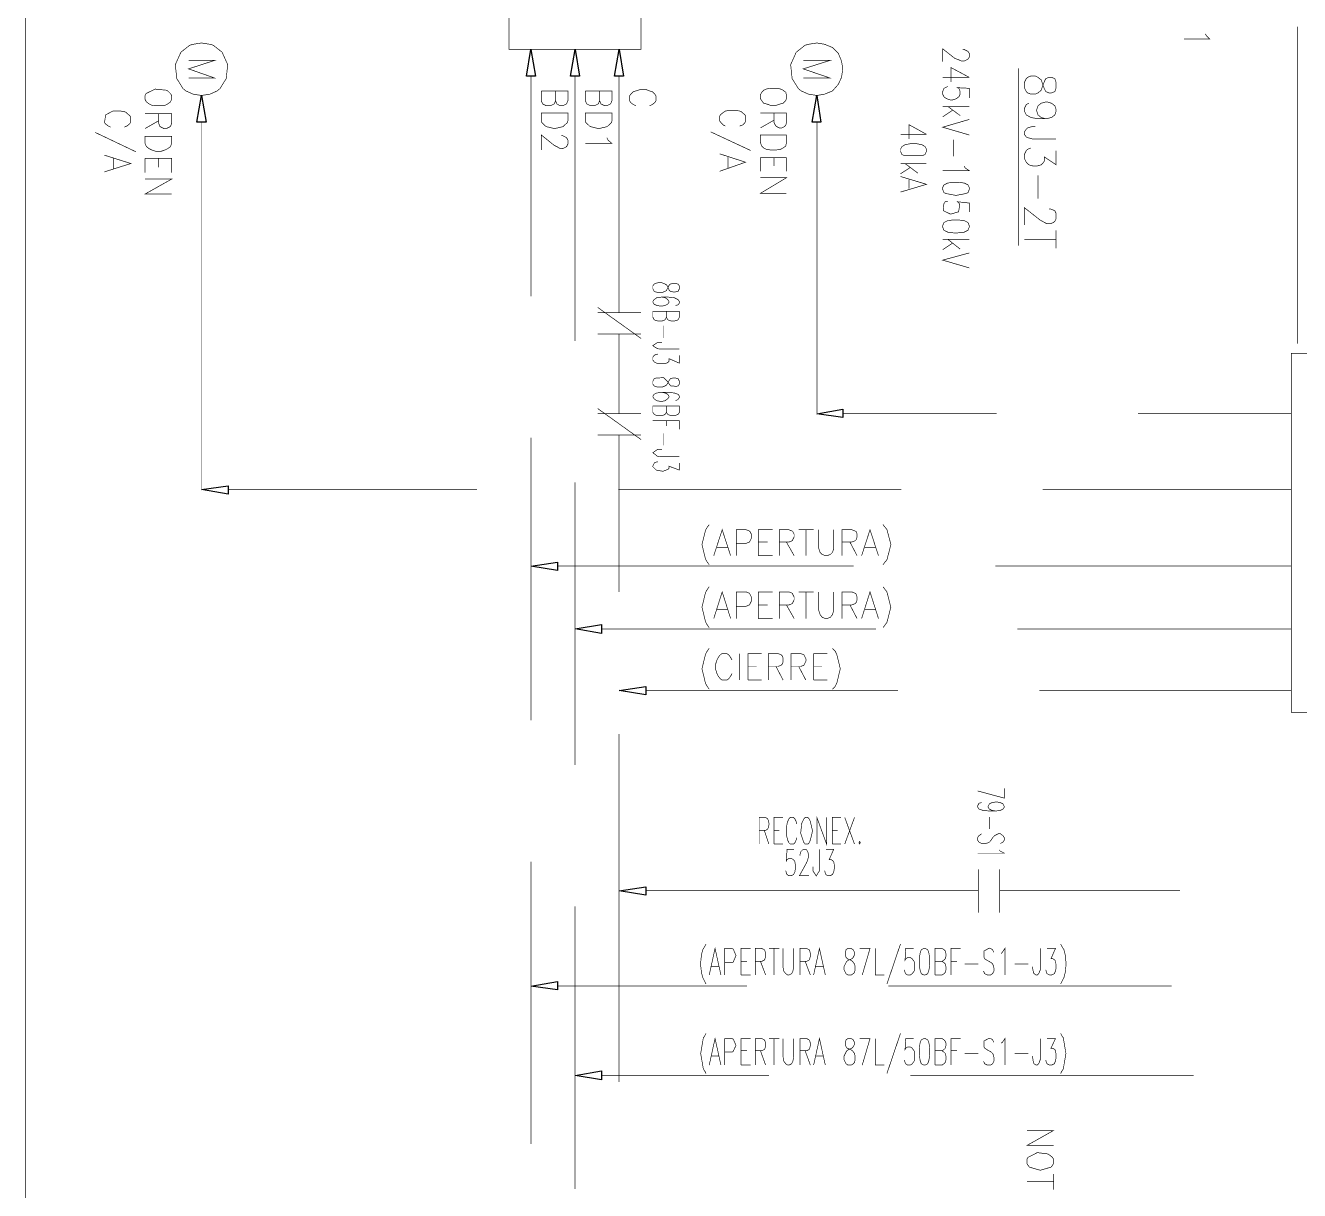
# Model space of a CAD drawing. Extents: x 0.1 to 11.6, y 0.2 to 16.4.
# Drawn here: x 6.073 to 7.71, y 12.617 to 14.115 of the extents above; entities that cross this region are included whole.
import ezdxf

# ---------------------------------------------------------------- set-up
doc = ezdxf.new("R2010")
doc.units = 0
doc.header["$MEASUREMENT"] = 0

msp = doc.modelspace()

# ---------------------------------------------------------------- linework, layer by layer
at = {"color": 0, "const_width": 0.000833}
for points in [[(6.07335, 2.41581), (6.07335, 15.81)], [(7.58919, 14.1042), (7.59082, 14.1017), (7.595, 14.0975), (7.56168, 14.0975)], [(7.70751, 14.1133), (7.70751, 13.7058)], [(7.2775, 14.0842), (7.27919, 14.0842), (7.2825, 14.0825), (7.28418, 14.0817), (7.28586, 14.0792), (7.28586, 14.0742), (7.28418, 14.0717), (7.27919, 14.0692), (7.27582, 14.0692), (7.27251, 14.0708), (7.26753, 14.0725), (7.25168, 14.085), (7.25168, 14.0683)], [(6.2825, 14.07), (6.31581, 14.07), (6.2825, 14.0592), (6.31581, 14.0475), (6.2825, 14.0475)], [(7.07249, 14.07), (7.10667, 14.07), (7.07249, 14.0592), (7.10667, 14.0475), (7.07249, 14.0475)], [(6.7225, 14.05), (6.7225, 13.7667)], [(6.77919, 14.05), (6.77919, 13.7092)], [(6.83583, 14.05), (6.83583, 13.7458)], [(7.28586, 14.0483), (7.25168, 14.0483)], [(7.28586, 14.0483), (7.26247, 14.0608), (7.26247, 14.0425)], [(7.34918, 14.06), (7.34918, 13.8317)], [(6.875, 14.0117), (6.87831, 14.0133), (6.88167, 14.0158), (6.88336, 14.0183), (6.88336, 14.0242), (6.88167, 14.0267), (6.87831, 14.03), (6.875, 14.0308), (6.87082, 14.0325), (6.86253, 14.0325), (6.85747, 14.0308), (6.85417, 14.03), (6.85086, 14.0267), (6.84918, 14.0242), (6.84918, 14.0183), (6.85086, 14.0158), (6.85417, 14.0133), (6.85747, 14.0117)], [(7.28586, 14.0217), (7.28586, 14.0342), (7.27083, 14.035), (7.27251, 14.0342), (7.27414, 14.03), (7.27414, 14.0267), (7.27251, 14.0233), (7.26915, 14.0208), (7.26417, 14.0192), (7.26167, 14.0192), (7.25667, 14.0208), (7.25331, 14.0233), (7.25168, 14.0267), (7.25168, 14.03), (7.25331, 14.0342), (7.25836, 14.0367)], [(6.73583, 14.0308), (6.77001, 14.0308), (6.77001, 14.0183), (6.76833, 14.0142), (6.76335, 14.0117), (6.75999, 14.0117), (6.75749, 14.0133), (6.75586, 14.0142), (6.75418, 14.0183), (6.75418, 14.0308)], [(6.75418, 14.0183), (6.7525, 14.0142), (6.7475, 14.0117), (6.74251, 14.0117), (6.73753, 14.0142), (6.73583, 14.0183), (6.73583, 14.0308)], [(6.73583, 14.0308), (6.77001, 14.0308), (6.77001, 14.0183), (6.76833, 14.0142), (6.76335, 14.0117), (6.75999, 14.0117), (6.75749, 14.0133), (6.75586, 14.0142), (6.75418, 14.0183), (6.75418, 14.0308)], [(6.75418, 14.0183), (6.7525, 14.0142), (6.7475, 14.0117), (6.74251, 14.0117), (6.73753, 14.0142), (6.73583, 14.0183), (6.73583, 14.0308)], [(6.79249, 14.0308), (6.82667, 14.0308), (6.82667, 14.0183), (6.82497, 14.0142), (6.81999, 14.0117), (6.81749, 14.0117), (6.8125, 14.0142), (6.81082, 14.0183), (6.81082, 14.0308)], [(6.81082, 14.0183), (6.80919, 14.0142), (6.80414, 14.0117), (6.79915, 14.0117), (6.79417, 14.0142), (6.79249, 14.0183), (6.79249, 14.0308)], [(6.79249, 14.0308), (6.82667, 14.0308), (6.82667, 14.0183), (6.82497, 14.0142), (6.81999, 14.0117), (6.81749, 14.0117), (6.8125, 14.0142), (6.81082, 14.0183), (6.81082, 14.0308)], [(6.81082, 14.0183), (6.80919, 14.0142), (6.80414, 14.0117), (6.79915, 14.0117), (6.79417, 14.0142), (6.79249, 14.0183), (6.79249, 14.0308)], [(7.38417, 13.995), (7.37831, 13.9967), (7.37418, 14), (7.3725, 14.005), (7.3725, 14.0067), (7.37418, 14.0117), (7.37831, 14.015), (7.38417, 14.0167), (7.38585, 14.0167), (7.39165, 14.015), (7.39583, 14.0117), (7.39751, 14.0067), (7.39751, 14.005), (7.39583, 14), (7.39165, 13.9967), (7.38417, 13.995), (7.37418, 13.995), (7.36501, 13.9967), (7.35915, 14), (7.35667, 14.005), (7.35667, 14.0083), (7.35915, 14.0133), (7.36253, 14.015)], [(6.19997, 13.9842), (6.20335, 13.9858), (6.20665, 13.9883), (6.20779, 13.9901), (6.20785, 13.9981), (6.20182, 14.0035), (6.19997, 14.0042), (6.19499, 14.005), (6.1875, 14.005), (6.18528, 14.005), (6.176, 14.0001), (6.17449, 13.9903), (6.17583, 13.9883), (6.17914, 13.9858), (6.18251, 13.9842)], [(6.22667, 14.0017), (6.26085, 14.0017), (6.26085, 13.9892), (6.25917, 13.985), (6.25418, 13.9825), (6.25082, 13.9825), (6.24582, 13.985), (6.24414, 13.9892), (6.24414, 14.0017)], [(6.99083, 13.9858), (6.99414, 13.9867), (6.9975, 13.99), (6.99821, 13.9921), (6.99804, 13.9996), (6.99268, 14.0043), (6.99083, 14.005), (6.98583, 14.0058), (6.97749, 14.0058), (6.9725, 14.005), (6.97, 14.0033), (6.96669, 14.0008), (6.965, 13.9983), (6.965, 13.9925), (6.96669, 13.99), (6.97, 13.9867), (6.9725, 13.9858)], [(7.01753, 14.0025), (7.05083, 14.0025), (7.05083, 13.99), (7.05003, 13.9867), (7.04833, 13.985), (7.04497, 13.9833), (7.04167, 13.9833), (7.03836, 13.985), (7.03668, 13.9867), (7.035, 13.99), (7.035, 14.0025)], [(7.28586, 14.0108), (7.25168, 14.0108)], [(7.26417, 14.0058), (7.25168, 13.9975)], [(7.27414, 13.9992), (7.25836, 14.0108)], [(6.24414, 13.9925), (6.22667, 13.9825)], [(6.29915, 13.9908), (6.29915, 13.5183)], [(7.035, 13.9933), (7.01753, 13.9833)], [(7.09, 13.9908), (7.09, 13.6158)], [(7.23085, 13.975), (7.20833, 13.9875), (7.20833, 13.9692)], [(7.28586, 13.9942), (7.25168, 13.9842), (7.28586, 13.9742)], [(7.39751, 13.9692), (7.36664, 13.9692), (7.36083, 13.9708), (7.35915, 13.9717), (7.35667, 13.975), (7.35667, 13.9783), (7.35915, 13.9817), (7.36083, 13.9833), (7.36664, 13.985), (7.37082, 13.985)], [(6.215, 13.9525), (6.16249, 13.9775)], [(6.76167, 13.9733), (6.76335, 13.9733), (6.76833, 13.9708), (6.77001, 13.9675), (6.77001, 13.9625), (6.76833, 13.9592), (6.76665, 13.9583), (6.76335, 13.9567), (6.75999, 13.9567), (6.75749, 13.9583), (6.7525, 13.9608), (6.73583, 13.9742), (6.73583, 13.955)], [(6.76167, 13.9733), (6.76335, 13.9733), (6.76833, 13.9708), (6.77001, 13.9675), (6.77001, 13.9625), (6.76833, 13.9592), (6.76665, 13.9583), (6.76335, 13.9567), (6.75999, 13.9567), (6.75749, 13.9583), (6.7525, 13.9608), (6.73583, 13.9742), (6.73583, 13.955)], [(6.81999, 13.9708), (6.82167, 13.9675), (6.82667, 13.9633), (6.79249, 13.9633)], [(6.81999, 13.9708), (6.82167, 13.9675), (6.82667, 13.9633), (6.79249, 13.9633)], [(7.00499, 13.9542), (6.95335, 13.9783)], [(7.23085, 13.975), (7.19749, 13.975)], [(7.26585, 13.9683), (7.26585, 13.9467)], [(6.965, 13.95), (6.99832, 13.9392), (6.965, 13.9275)], [(7.39751, 13.9542), (7.39751, 13.9358), (7.38249, 13.9458), (7.38249, 13.9408), (7.37999, 13.9375), (7.37831, 13.9358), (7.3725, 13.9342), (7.36833, 13.9342), (7.36253, 13.9358), (7.35915, 13.9392), (7.35667, 13.9442), (7.35667, 13.9492), (7.35915, 13.9542), (7.36083, 13.9558), (7.36501, 13.9575)], [(6.17415, 13.9483), (6.20833, 13.9375), (6.17415, 13.9267)], [(6.18582, 13.945), (6.18582, 13.9308)], [(6.22667, 13.9442), (6.26085, 13.9442), (6.26085, 13.9258)], [(6.22667, 13.9442), (6.22667, 13.9258)], [(6.24414, 13.9442), (6.24414, 13.9325)], [(6.97586, 13.9458), (6.97586, 13.9317)], [(7.01753, 13.945), (7.05083, 13.945), (7.05083, 13.9275)], [(7.01753, 13.945), (7.01753, 13.9275)], [(7.035, 13.945), (7.035, 13.9342)], [(7.23085, 13.9375), (7.19749, 13.9375)], [(7.22, 13.925), (7.20335, 13.9375)], [(7.27919, 13.9342), (7.28082, 13.9317), (7.28586, 13.9283), (7.25168, 13.9283)], [(6.22667, 13.9175), (6.26085, 13.9175), (6.22667, 13.8983), (6.26085, 13.8983)], [(7.01753, 13.9192), (7.05083, 13.9192), (7.01753, 13.8992), (7.05083, 13.8992)], [(7.21001, 13.9325), (7.19749, 13.9242)], [(7.19749, 13.9208), (7.23085, 13.9108), (7.19749, 13.9008)], [(7.37418, 13.9225), (7.37418, 13.8925)], [(7.20833, 13.9167), (7.20833, 13.905)], [(7.28586, 13.875), (7.28586, 13.8867), (7.27083, 13.8883), (7.27251, 13.8867), (7.27365, 13.8846), (7.27214, 13.8754), (7.26172, 13.8724), (7.25233, 13.877), (7.25331, 13.8863), (7.25499, 13.8883), (7.25836, 13.8892)], [(7.38835, 13.8791), (7.39003, 13.8791), (7.39415, 13.8775), (7.39583, 13.8766), (7.39751, 13.8733), (7.39751, 13.8666), (7.39583, 13.8633), (7.39415, 13.8617), (7.39003, 13.86), (7.38585, 13.86), (7.38249, 13.8617), (7.37668, 13.865), (7.35667, 13.8808), (7.35667, 13.8583)], [(7.39751, 13.8517), (7.39751, 13.8283)], [(7.28586, 13.84), (7.25168, 13.84)], [(7.27414, 13.8275), (7.25836, 13.84)], [(7.39751, 13.84), (7.35667, 13.84)], [(7.28586, 13.8225), (7.25168, 13.8133), (7.28586, 13.8033)], [(7.26417, 13.835), (7.25168, 13.8267)], [(6.90831, 13.755), (6.91168, 13.7558), (6.91336, 13.7583), (6.91336, 13.76), (6.91168, 13.7625), (6.90668, 13.765), (6.89833, 13.7658), (6.89085, 13.7658), (6.88417, 13.765), (6.88086, 13.7625), (6.87918, 13.76), (6.87918, 13.7592), (6.88086, 13.7567), (6.88417, 13.755), (6.88917, 13.7542), (6.89085, 13.7542), (6.89501, 13.755), (6.89833, 13.7567), (6.90001, 13.7592), (6.90001, 13.76), (6.89833, 13.7625), (6.89501, 13.765), (6.89085, 13.7658)], [(6.86415, 13.7125), (6.80832, 13.7525)], [(6.86415, 13.7458), (6.80832, 13.7458)], [(6.87918, 13.7475), (6.91336, 13.7475), (6.91336, 13.74), (6.91168, 13.7367), (6.91, 13.7358), (6.90668, 13.735), (6.90332, 13.735), (6.90001, 13.7358), (6.89833, 13.7367), (6.89665, 13.74), (6.89665, 13.7475)], [(6.89665, 13.74), (6.89501, 13.7367), (6.89333, 13.7358), (6.89085, 13.735), (6.88585, 13.735), (6.88249, 13.7358), (6.88086, 13.7367), (6.87918, 13.74), (6.87918, 13.7475)], [(6.89333, 13.7292), (6.89333, 13.7133)], [(6.86415, 13.7183), (6.80832, 13.7183)], [(6.83583, 13.6158), (6.83583, 13.7183)], [(6.91336, 13.6992), (6.88747, 13.6992), (6.88531, 13.6993), (6.87901, 13.7033), (6.88531, 13.7074), (6.88747, 13.7075), (6.89085, 13.7075)], [(6.91336, 13.6908), (6.91336, 13.6808), (6.90001, 13.6866), (6.90001, 13.6833), (6.89833, 13.6816), (6.89665, 13.6808), (6.89165, 13.68), (6.88917, 13.68), (6.88417, 13.6808), (6.88086, 13.6825), (6.87918, 13.685), (6.87918, 13.6883), (6.88086, 13.6908), (6.88249, 13.6917), (6.88585, 13.6925)], [(6.90831, 13.6325), (6.91168, 13.6342), (6.91336, 13.6367), (6.91336, 13.6383), (6.91168, 13.6408), (6.90668, 13.6425), (6.89833, 13.6433), (6.89085, 13.6433), (6.88417, 13.6425), (6.88086, 13.6408), (6.87918, 13.6383), (6.87918, 13.6375), (6.88086, 13.635), (6.88417, 13.6325), (6.88917, 13.6317), (6.89085, 13.6317), (6.89501, 13.6325), (6.89833, 13.635), (6.90001, 13.6375), (6.90001, 13.6383), (6.89833, 13.6408), (6.89501, 13.6425), (6.89085, 13.6433)], [(6.86415, 13.5825), (6.80832, 13.6225)], [(6.87918, 13.6258), (6.91336, 13.6258), (6.91336, 13.6175), (6.91168, 13.615), (6.91, 13.6142), (6.90668, 13.6133), (6.90332, 13.6133), (6.90001, 13.6142), (6.89833, 13.615), (6.89665, 13.6175), (6.89665, 13.6258)], [(6.89665, 13.6175), (6.89501, 13.615), (6.89333, 13.6142), (6.89085, 13.6133), (6.88585, 13.6133), (6.88249, 13.6142), (6.88086, 13.615), (6.87918, 13.6175), (6.87918, 13.6258)], [(6.86415, 13.6158), (6.80832, 13.6158)], [(6.87918, 13.6067), (6.91336, 13.6067), (6.91336, 13.5958)], [(6.89665, 13.6067), (6.89665, 13.6)], [(7.12332, 13.6158), (7.32086, 13.6158)], [(7.5025, 13.6158), (7.69997, 13.6158)], [(6.89333, 13.5908), (6.89333, 13.575)], [(6.7225, 13.585), (6.7225, 13.2217)], [(6.86415, 13.5883), (6.80832, 13.5883)], [(6.83583, 13.5883), (6.83583, 13.3867)], [(6.91336, 13.5608), (6.88747, 13.5608), (6.88531, 13.561), (6.87918, 13.5657), (6.88536, 13.57), (6.88747, 13.57), (6.89085, 13.57)], [(6.91336, 13.5525), (6.91336, 13.5433), (6.90001, 13.5483), (6.90001, 13.5458), (6.89876, 13.5443), (6.89214, 13.5418), (6.88368, 13.5433), (6.87896, 13.548), (6.88124, 13.5527), (6.88249, 13.5533), (6.88585, 13.5541)], [(6.77919, 13.5275), (6.77919, 13.1642)], [(6.33333, 13.5183), (6.65332, 13.5183)], [(6.83501, 13.5183), (7.19835, 13.5183)], [(7.37999, 13.5183), (7.69997, 13.5183)], [(6.95167, 13.4733), (6.94917, 13.47), (6.94689, 13.466), (6.94233, 13.4475), (6.94689, 13.429), (6.94917, 13.425), (6.95167, 13.4217)], [(6.95751, 13.4333), (6.96832, 13.4666), (6.97917, 13.4333)], [(6.98665, 13.4333), (6.98665, 13.4666), (6.99918, 13.4666), (7.00331, 13.465), (7.00418, 13.4641), (7.00586, 13.4608), (7.00586, 13.4558), (7.00331, 13.4508), (6.99918, 13.4492), (6.98665, 13.4492)], [(7.01497, 13.4333), (7.01497, 13.4666), (7.03331, 13.4666)], [(7.04167, 13.4333), (7.04167, 13.4666), (7.05414, 13.4666), (7.05832, 13.465), (7.05919, 13.4641), (7.06082, 13.4608), (7.06082, 13.4575), (7.05832, 13.4525), (7.05414, 13.4508), (7.04167, 13.4508)], [(7.06668, 13.4666), (7.08583, 13.4666)], [(7.07585, 13.4666), (7.07585, 13.4333)], [(7.0925, 13.4666), (7.0925, 13.4425), (7.09418, 13.4375), (7.09668, 13.435), (7.10086, 13.4333), (7.10335, 13.4333), (7.10747, 13.435), (7.11003, 13.4375), (7.11165, 13.4425), (7.11165, 13.4666)], [(7.1225, 13.4333), (7.1225, 13.4666), (7.13499, 13.4666), (7.13917, 13.465), (7.14085, 13.4641), (7.14165, 13.4608), (7.14165, 13.4575), (7.14085, 13.4542), (7.13917, 13.4525), (7.13499, 13.4508), (7.1225, 13.4508)], [(7.14751, 13.4333), (7.15831, 13.4666), (7.16917, 13.4333)], [(7.17503, 13.4733), (7.17751, 13.47), (7.18007, 13.4669), (7.18517, 13.4475), (7.18007, 13.4281), (7.17751, 13.425), (7.17503, 13.4217)], [(6.96164, 13.4442), (6.97586, 13.4442)], [(7.01497, 13.4508), (7.02669, 13.4508)], [(7.05083, 13.4508), (7.06082, 13.4333)], [(7.13249, 13.4508), (7.14165, 13.4333)], [(7.15169, 13.4442), (7.16585, 13.4442)], [(7.01497, 13.4333), (7.03331, 13.4333)], [(6.75667, 13.42), (7.13747, 13.42)], [(7.31917, 13.42), (7.69997, 13.42)], [(6.95167, 13.3933), (6.94917, 13.39), (6.94689, 13.3858), (6.94233, 13.3671), (6.94689, 13.3484), (6.94917, 13.3441), (6.95167, 13.3408)], [(7.17503, 13.3933), (7.17751, 13.39), (7.18001, 13.3868), (7.18506, 13.3671), (7.18001, 13.3474), (7.17751, 13.3441), (7.17503, 13.3408)], [(6.95751, 13.3525), (6.96832, 13.3867), (6.97917, 13.3525)], [(6.98665, 13.3525), (6.98665, 13.3867), (6.99918, 13.3867), (7.00331, 13.385), (7.00586, 13.38), (7.00586, 13.375), (7.00418, 13.3716), (7.00331, 13.37), (6.99918, 13.3683), (6.98665, 13.3683)], [(7.01497, 13.3525), (7.01497, 13.3867), (7.03331, 13.3867)], [(7.04167, 13.3525), (7.04167, 13.3867), (7.05414, 13.3867), (7.05832, 13.385), (7.06082, 13.38), (7.06082, 13.3766), (7.05919, 13.3733), (7.05832, 13.3716), (7.05414, 13.37), (7.04167, 13.37)], [(7.06668, 13.3867), (7.08583, 13.3867)], [(7.07585, 13.3867), (7.07585, 13.3525)], [(7.0925, 13.3867), (7.0925, 13.3625), (7.09418, 13.3575), (7.09668, 13.3542), (7.10086, 13.3525), (7.10335, 13.3525), (7.10747, 13.3542), (7.11003, 13.3575), (7.11165, 13.3625), (7.11165, 13.3867)], [(7.1225, 13.3525), (7.1225, 13.3867), (7.13499, 13.3867), (7.13917, 13.385), (7.14085, 13.3833), (7.14165, 13.38), (7.14165, 13.3766), (7.14085, 13.3733), (7.13917, 13.3716), (7.13499, 13.37), (7.1225, 13.37)], [(7.14751, 13.3525), (7.15831, 13.3867), (7.16917, 13.3525)], [(6.96164, 13.3642), (6.97586, 13.3642)], [(7.01497, 13.37), (7.02669, 13.37)], [(7.05083, 13.37), (7.06082, 13.3525)], [(7.13249, 13.37), (7.14165, 13.3525)], [(7.15169, 13.3642), (7.16585, 13.3642)], [(7.01497, 13.3525), (7.03331, 13.3525)], [(6.81332, 13.3391), (7.16585, 13.3391)], [(7.3475, 13.3391), (7.69997, 13.3391)], [(6.95167, 13.3141), (6.94917, 13.3108), (6.94689, 13.3066), (6.94233, 13.2879), (6.94689, 13.2692), (6.94917, 13.265), (6.95167, 13.2617)], [(7.11003, 13.3141), (7.11333, 13.3108), (7.11556, 13.3066), (7.12011, 13.2879), (7.11556, 13.2692), (7.11333, 13.265), (7.11003, 13.2617)], [(6.98085, 13.2992), (6.97917, 13.3025), (6.97667, 13.3058), (6.97418, 13.3075), (6.96832, 13.3075), (6.96582, 13.3058), (6.96332, 13.3025), (6.96164, 13.2992), (6.96001, 13.2942), (6.96001, 13.2867), (6.96164, 13.2816), (6.96332, 13.2783), (6.96582, 13.275), (6.96832, 13.2733), (6.97418, 13.2733), (6.97667, 13.275), (6.97917, 13.2783), (6.98085, 13.2816)], [(6.99083, 13.3075), (6.99083, 13.2733)], [(7.00168, 13.2733), (7.00168, 13.3075), (7.01915, 13.3075)], [(7.0275, 13.2733), (7.0275, 13.3075), (7.03999, 13.3075), (7.04417, 13.3058), (7.04585, 13.3041), (7.04665, 13.3008), (7.04665, 13.2975), (7.04585, 13.2942), (7.04417, 13.2925), (7.03999, 13.2908), (7.0275, 13.2908)], [(7.05664, 13.2733), (7.05664, 13.3075), (7.06917, 13.3075), (7.07335, 13.3058), (7.07585, 13.3008), (7.07585, 13.2975), (7.07335, 13.2925), (7.06917, 13.2908), (7.05664, 13.2908)], [(7.08583, 13.2733), (7.08583, 13.3075), (7.10335, 13.3075)], [(7.00168, 13.2908), (7.01247, 13.2908)], [(7.03749, 13.2908), (7.04665, 13.2733)], [(7.06668, 13.2908), (7.07585, 13.2733)], [(7.08583, 13.2908), (7.09668, 13.2908)], [(7.00168, 13.2733), (7.01915, 13.2733)], [(7.08583, 13.2733), (7.10335, 13.2733)], [(6.87001, 13.26), (7.19417, 13.26)], [(7.37582, 13.26), (7.69997, 13.26)], [(6.83583, 13.2042), (6.83583, 13.0025)], [(7.29665, 13.1308), (7.33083, 13.1216), (7.33083, 13.1342)], [(7.31999, 13.105), (7.315, 13.1058), (7.31168, 13.1075), (7.31, 13.11), (7.31, 13.1108), (7.31168, 13.1142), (7.315, 13.1158), (7.31999, 13.1166), (7.32167, 13.1166), (7.32585, 13.1158), (7.32915, 13.1142), (7.33083, 13.1108), (7.33083, 13.11), (7.32915, 13.1075), (7.32585, 13.1058), (7.31999, 13.105), (7.31168, 13.105), (7.30333, 13.1058), (7.29833, 13.1075), (7.29665, 13.11), (7.29665, 13.1117), (7.29833, 13.115), (7.30165, 13.1158)], [(7.09, 13.0625), (7.09, 13.0967), (7.10249, 13.0625), (7.10249, 13.0967)], [(7.01585, 13.0625), (7.01585, 13.0967), (7.02414, 13.0967), (7.02669, 13.095), (7.0275, 13.0933), (7.02832, 13.09), (7.02832, 13.0866), (7.0275, 13.0833), (7.02669, 13.0817), (7.02414, 13.08), (7.01585, 13.08)], [(7.035, 13.0625), (7.035, 13.0967), (7.04665, 13.0967)], [(7.06418, 13.0883), (7.06332, 13.0916), (7.06168, 13.095), (7.06, 13.0967), (7.05583, 13.0967), (7.05414, 13.095), (7.05251, 13.0916), (7.05165, 13.0883), (7.05083, 13.0833), (7.05083, 13.075), (7.05165, 13.0708), (7.05251, 13.0675), (7.05414, 13.0641), (7.05583, 13.0625), (7.06, 13.0625), (7.06168, 13.0641), (7.06332, 13.0675), (7.06418, 13.0708)], [(7.11003, 13.0625), (7.11003, 13.0967), (7.12082, 13.0967)], [(7.12582, 13.0967), (7.13835, 13.0625)], [(7.13835, 13.0967), (7.12582, 13.0625)], [(7.31168, 13.0975), (7.31168, 13.0817)], [(7.02251, 13.08), (7.02832, 13.0625)], [(7.035, 13.08), (7.04167, 13.08)], [(7.11003, 13.08), (7.11664, 13.08)], [(7.32585, 13.0633), (7.32915, 13.065), (7.33083, 13.0675), (7.33083, 13.0708), (7.32915, 13.0733), (7.32585, 13.0758), (7.32335, 13.0758), (7.31999, 13.0742), (7.31836, 13.0733), (7.31668, 13.0717), (7.31332, 13.0667), (7.31168, 13.065), (7.31, 13.0641), (7.30669, 13.0633), (7.30165, 13.0633), (7.29833, 13.065), (7.29665, 13.0675), (7.29665, 13.0708), (7.29833, 13.0733), (7.30165, 13.0758)], [(7.035, 13.0625), (7.04665, 13.0625)], [(7.06082, 13.0558), (7.05165, 13.0558), (7.05083, 13.0408), (7.05165, 13.0425), (7.05414, 13.0442), (7.05664, 13.0442), (7.06, 13.0425), (7.06168, 13.04), (7.0625, 13.035), (7.0625, 13.0316), (7.06168, 13.0266), (7.06, 13.0233), (7.05664, 13.0217), (7.05414, 13.0217), (7.05165, 13.0233), (7.05083, 13.025), (7.05003, 13.0283)], [(7.06836, 13.0475), (7.06836, 13.0492), (7.06917, 13.0525), (7.07249, 13.0558), (7.07585, 13.0558), (7.07747, 13.0541), (7.07835, 13.0525), (7.07915, 13.0492), (7.07915, 13.0458), (7.07835, 13.0425), (7.07667, 13.0383), (7.06749, 13.0217), (7.08003, 13.0217)], [(7.09332, 13.0558), (7.09332, 13.03), (7.09321, 13.0279), (7.08914, 13.0215), (7.08507, 13.0279), (7.08501, 13.03), (7.08501, 13.0333)], [(7.10167, 13.0558), (7.11165, 13.0558), (7.10585, 13.0425), (7.10835, 13.0425), (7.11083, 13.0408), (7.11165, 13.04), (7.11253, 13.035), (7.11253, 13.0316), (7.11165, 13.0266), (7.11003, 13.0233), (7.10667, 13.0217), (7.10417, 13.0217), (7.10167, 13.0233), (7.10086, 13.025), (7.09999, 13.0283)], [(7.11003, 13.0625), (7.12082, 13.0625)], [(7.32417, 13.055), (7.32585, 13.0533), (7.33083, 13.0508), (7.29665, 13.0508)], [(6.7225, 13.04), (6.7225, 12.6767)], [(7.29753, 12.9742), (7.29753, 13.03)], [(7.32497, 12.9742), (7.32497, 13.03)], [(6.83583, 13.0025), (6.83583, 12.7567)], [(6.87001, 13.0025), (7.29753, 13.0025)], [(7.32497, 13.0025), (7.55664, 13.0025)], [(6.77919, 12.9825), (6.77919, 12.6191)], [(6.94749, 12.9341), (6.94586, 12.9308), (6.94336, 12.9267), (6.94168, 12.92), (6.94081, 12.9117), (6.94081, 12.905), (6.94168, 12.8975), (6.94336, 12.8908), (6.94749, 12.8825)], [(6.95167, 12.8942), (6.95915, 12.9283), (6.96669, 12.8942)], [(6.97168, 12.8942), (6.97168, 12.9283), (6.98085, 12.9283), (6.98258, 12.9274), (6.98606, 12.9192), (6.98258, 12.9109), (6.98085, 12.91), (6.97168, 12.91)], [(6.99251, 12.8942), (6.99251, 12.9283), (7.00499, 12.9283)], [(7.01085, 12.8942), (7.01085, 12.9283), (7.01915, 12.9283), (7.02251, 12.9267), (7.02333, 12.925), (7.02414, 12.9217), (7.02414, 12.9183), (7.02333, 12.915), (7.02251, 12.9133), (7.01915, 12.9117), (7.01085, 12.9117)], [(7.02832, 12.9283), (7.04167, 12.9283)], [(7.035, 12.9283), (7.035, 12.8942)], [(7.04665, 12.9283), (7.04665, 12.9033), (7.04753, 12.8991), (7.05003, 12.8958), (7.05251, 12.8942), (7.05414, 12.8942), (7.05751, 12.8958), (7.05919, 12.8991), (7.06, 12.9033), (7.06, 12.9283)], [(7.06836, 12.8942), (7.06836, 12.9283), (7.07667, 12.9283), (7.08003, 12.9267), (7.08083, 12.925), (7.08165, 12.9217), (7.08165, 12.9183), (7.08083, 12.915), (7.08003, 12.9133), (7.07667, 12.9117), (7.06836, 12.9117)], [(7.08583, 12.8942), (7.09332, 12.9283), (7.10086, 12.8942)], [(7.14833, 12.8942), (7.15831, 12.9283), (7.14501, 12.9283)], [(7.16499, 12.9283), (7.16499, 12.8942), (7.17665, 12.8942)], [(7.19749, 12.9341), (7.18001, 12.8825)], [(7.21419, 12.9283), (7.20415, 12.9283), (7.20335, 12.9133), (7.20415, 12.915), (7.20665, 12.9167), (7.21001, 12.9167), (7.21251, 12.915), (7.215, 12.9117), (7.21582, 12.9066), (7.21582, 12.9033), (7.215, 12.8991), (7.21251, 12.8958), (7.21001, 12.8942), (7.20665, 12.8942), (7.20415, 12.8958), (7.20335, 12.8975), (7.20247, 12.9008)], [(7.24164, 12.8942), (7.24164, 12.9283), (7.25082, 12.9283), (7.25331, 12.9267), (7.25499, 12.925), (7.25586, 12.9217), (7.25586, 12.9183), (7.25499, 12.915), (7.25331, 12.9133), (7.25082, 12.9117), (7.24164, 12.9117)], [(7.26247, 12.8942), (7.26247, 12.9283), (7.27501, 12.9283)], [(7.31749, 12.9233), (7.31581, 12.9267), (7.31332, 12.9283), (7.31131, 12.9287), (7.30458, 12.9248), (7.3049, 12.9167), (7.30583, 12.915), (7.30832, 12.9133), (7.31418, 12.91), (7.31581, 12.9083), (7.31668, 12.9066), (7.31749, 12.9033), (7.31749, 12.8991), (7.31581, 12.8958), (7.31332, 12.8942), (7.30919, 12.8942), (7.30583, 12.8958), (7.30414, 12.8991)], [(7.32667, 12.9217), (7.32835, 12.9233), (7.33165, 12.9283), (7.33165, 12.8942)], [(7.3775, 12.9283), (7.3775, 12.9016), (7.37582, 12.8975), (7.375, 12.8958), (7.37332, 12.8942), (7.37169, 12.8942), (7.36919, 12.8958), (7.36833, 12.8975), (7.36751, 12.9016), (7.36751, 12.905)], [(7.38585, 12.9283), (7.39665, 12.9283), (7.39085, 12.915), (7.39333, 12.915), (7.39583, 12.9133), (7.39665, 12.9117), (7.39751, 12.9066), (7.39751, 12.9033), (7.39665, 12.8991), (7.39501, 12.8958), (7.39165, 12.8942), (7.38917, 12.8942), (7.38585, 12.8958), (7.38499, 12.8975), (7.38417, 12.9008)], [(7.40332, 12.9341), (7.405, 12.9308), (7.4075, 12.9267), (7.40918, 12.92), (7.41, 12.9117), (7.41, 12.905), (7.40918, 12.8975), (7.4075, 12.8908), (7.40332, 12.8825)], [(6.95415, 12.905), (6.96419, 12.905)], [(6.99251, 12.9117), (7, 12.9117)], [(7.01753, 12.9117), (7.02414, 12.8942)], [(7.07497, 12.9117), (7.08165, 12.8942)], [(7.08832, 12.905), (7.09831, 12.905)], [(7.25082, 12.9117), (7.25331, 12.91), (7.25499, 12.9083), (7.25586, 12.905), (7.25586, 12.9008), (7.25499, 12.8975), (7.25331, 12.8958), (7.25082, 12.8942), (7.24164, 12.8942)], [(7.26247, 12.9117), (7.27001, 12.9117)], [(7.28, 12.9083), (7.29753, 12.9083)], [(7.34418, 12.9083), (7.36165, 12.9083)], [(6.99251, 12.8942), (7.00499, 12.8942)], [(6.75667, 12.88), (7, 12.88)], [(7.18164, 12.88), (7.54585, 12.88)], [(6.94749, 12.8192), (6.94586, 12.8158), (6.94412, 12.8135), (6.94069, 12.7933), (6.94412, 12.7732), (6.94586, 12.7708), (6.94749, 12.7675)], [(6.95167, 12.7783), (6.95915, 12.8125), (6.96669, 12.7783)], [(6.97168, 12.7783), (6.97168, 12.8125), (6.98085, 12.8125), (6.98264, 12.8115), (6.98606, 12.8037), (6.98253, 12.796), (6.98085, 12.795), (6.97168, 12.795)], [(6.99251, 12.7783), (6.99251, 12.8125), (7.00499, 12.8125)], [(7.01085, 12.7783), (7.01085, 12.8125), (7.01915, 12.8125), (7.02251, 12.8108), (7.02333, 12.8091), (7.02414, 12.8066), (7.02414, 12.8033), (7.02333, 12.8), (7.02251, 12.7983), (7.01915, 12.7967), (7.01085, 12.7967)], [(7.02832, 12.8125), (7.04167, 12.8125)], [(7.035, 12.8125), (7.035, 12.7783)], [(7.04665, 12.8125), (7.04665, 12.7883), (7.04753, 12.7833), (7.05003, 12.78), (7.05251, 12.7783), (7.05414, 12.7783), (7.05751, 12.78), (7.05919, 12.7833), (7.06, 12.7883), (7.06, 12.8125)], [(7.06836, 12.7783), (7.06836, 12.8125), (7.07667, 12.8125), (7.08003, 12.8108), (7.08083, 12.8091), (7.08165, 12.8066), (7.08165, 12.8033), (7.08083, 12.8), (7.08003, 12.7983), (7.07667, 12.7967), (7.06836, 12.7967)], [(7.08583, 12.7783), (7.09332, 12.8125), (7.10086, 12.7783)], [(7.14833, 12.7783), (7.15831, 12.8125), (7.14501, 12.8125)], [(7.16499, 12.8125), (7.16499, 12.7783), (7.17665, 12.7783)], [(7.19749, 12.8192), (7.18001, 12.7675)], [(7.21419, 12.8125), (7.20415, 12.8125), (7.20335, 12.7983), (7.20415, 12.8), (7.20665, 12.8017), (7.21001, 12.8017), (7.21251, 12.8), (7.215, 12.7967), (7.21582, 12.7917), (7.21582, 12.7883), (7.215, 12.7833), (7.21251, 12.78), (7.21001, 12.7783), (7.20665, 12.7783), (7.20415, 12.78), (7.20335, 12.7816), (7.20253, 12.785)], [(7.24164, 12.7783), (7.24164, 12.8125), (7.25082, 12.8125), (7.25336, 12.8108), (7.25499, 12.8091), (7.25586, 12.8066), (7.25586, 12.8033), (7.25499, 12.8), (7.25336, 12.7983), (7.25082, 12.7967), (7.24164, 12.7967)], [(7.26247, 12.7783), (7.26247, 12.8125), (7.27501, 12.8125)], [(7.31749, 12.8075), (7.31586, 12.8108), (7.31332, 12.8125), (7.31131, 12.8128), (7.30474, 12.8093), (7.30485, 12.8017), (7.30583, 12.8), (7.30832, 12.7983), (7.31418, 12.795), (7.31586, 12.7933), (7.31668, 12.7917), (7.31749, 12.7883), (7.31749, 12.7833), (7.31586, 12.78), (7.31332, 12.7783), (7.30919, 12.7783), (7.30583, 12.78), (7.30414, 12.7833)], [(7.32667, 12.8066), (7.32835, 12.8075), (7.33165, 12.8125), (7.33165, 12.7783)], [(7.3775, 12.8125), (7.3775, 12.7867), (7.37582, 12.7816), (7.375, 12.78), (7.37332, 12.7783), (7.37169, 12.7783), (7.36919, 12.78), (7.36833, 12.7816), (7.36751, 12.7867), (7.36751, 12.79)], [(7.38585, 12.8125), (7.39665, 12.8125), (7.39085, 12.8), (7.39333, 12.8), (7.39583, 12.7983), (7.39665, 12.7967), (7.39751, 12.7917), (7.39751, 12.7883), (7.39665, 12.7833), (7.39501, 12.78), (7.39165, 12.7783), (7.38917, 12.7783), (7.38585, 12.78), (7.38499, 12.7816), (7.38417, 12.785)], [(7.40332, 12.8192), (7.405, 12.8158), (7.40668, 12.8135), (7.4101, 12.7933), (7.40668, 12.7732), (7.405, 12.7708), (7.40332, 12.7675)], [(6.95415, 12.79), (6.96419, 12.79)], [(6.99251, 12.7967), (7, 12.7967)], [(7.01753, 12.7967), (7.02414, 12.7783)], [(7.07497, 12.7967), (7.08165, 12.7783)], [(7.08832, 12.79), (7.09836, 12.79)], [(7.25082, 12.7967), (7.25331, 12.795), (7.25499, 12.7933), (7.25586, 12.79), (7.25586, 12.785), (7.25499, 12.7816), (7.25331, 12.78), (7.25082, 12.7783), (7.24164, 12.7783)], [(7.26247, 12.7967), (7.27001, 12.7967)], [(7.28, 12.7933), (7.29753, 12.7933)], [(7.34418, 12.7933), (7.36165, 12.7933)], [(6.99251, 12.7783), (7.00499, 12.7783)], [(6.81332, 12.765), (7.02832, 12.765)], [(7.21001, 12.765), (7.57417, 12.765)], [(7.35997, 12.6942), (7.39415, 12.6942), (7.35997, 12.675), (7.39415, 12.675)], [(7.39415, 12.6283), (7.35997, 12.6283)], [(7.39415, 12.6383), (7.39415, 12.6183)]]:
    msp.add_lwpolyline(points, dxfattribs=at)
for points in [[(6.86415, 14.2542), (6.69417, 14.2542), (6.69417, 14.0842), (6.86415, 14.0842), (6.86415, 14.2542)], [(6.29915, 14.025), (6.31, 14.0267), (6.31917, 14.0308), (6.32286, 14.0338), (6.33089, 14.0467), (6.33285, 14.0646), (6.32563, 14.0806), (6.31424, 14.0896), (6.31, 14.0908), (6.29915, 14.0925), (6.28836, 14.0908), (6.28407, 14.0896), (6.27268, 14.0806), (6.26546, 14.0646), (6.26742, 14.0467), (6.27544, 14.0338), (6.27919, 14.0308), (6.28836, 14.0267), (6.29915, 14.025)], [(7.09, 14.025), (7.09999, 14.0267), (7.11003, 14.0308), (7.11751, 14.0392), (7.12169, 14.0483), (7.12332, 14.0592), (7.12169, 14.0692), (7.11751, 14.0792), (7.11003, 14.0867), (7.09999, 14.0908), (7.09, 14.0925), (7.07915, 14.0908), (7.07487, 14.0896), (7.06347, 14.0806), (7.05632, 14.0646), (7.05821, 14.0467), (7.06625, 14.0338), (7.06999, 14.0308), (7.07915, 14.0267), (7.09, 14.025)], [(7.39751, 14.0417), (7.39583, 14.0467), (7.39165, 14.0483), (7.38835, 14.0483), (7.38417, 14.0467), (7.38249, 14.0433), (7.37999, 14.0367), (7.37831, 14.0317), (7.37418, 14.0283), (7.37082, 14.0267), (7.36501, 14.0267), (7.36083, 14.0283), (7.35915, 14.03), (7.35667, 14.035), (7.35667, 14.0417), (7.35915, 14.0467), (7.36083, 14.0483), (7.36501, 14.05), (7.37082, 14.05), (7.37418, 14.0483), (7.37831, 14.045), (7.37999, 14.04), (7.38249, 14.0333), (7.38417, 14.03), (7.38835, 14.0283), (7.39165, 14.0283), (7.39583, 14.03), (7.39751, 14.035), (7.39751, 14.0417)], [(6.26085, 14.025), (6.25917, 14.0275), (6.25586, 14.0308), (6.25347, 14.0318), (6.23975, 14.0332), (6.22803, 14.0276), (6.22667, 14.025), (6.22667, 14.02), (6.22835, 14.0167), (6.23167, 14.0142), (6.23503, 14.0125), (6.24001, 14.0117), (6.2475, 14.0117), (6.2525, 14.0125), (6.25586, 14.0142), (6.25917, 14.0167), (6.26085, 14.02), (6.26085, 14.025)], [(7.05083, 14.0258), (7.05003, 14.0292), (7.04665, 14.0317), (7.04335, 14.0333), (7.03836, 14.0342), (7.03, 14.0342), (7.02501, 14.0333), (7.02165, 14.0317), (7.01915, 14.0292), (7.01753, 14.0258), (7.01753, 14.0208), (7.01915, 14.0183), (7.02165, 14.015), (7.02501, 14.0142), (7.03, 14.0125), (7.03836, 14.0125), (7.04335, 14.0142), (7.04665, 14.015), (7.05003, 14.0183), (7.05083, 14.0208), (7.05083, 14.0258)], [(6.73583, 14.0025), (6.77001, 14.0025), (6.77001, 13.9925), (6.76953, 13.9903), (6.76378, 13.9849), (6.75288, 13.9824), (6.74197, 13.985), (6.73628, 13.9904), (6.73583, 13.9925), (6.73583, 14.0025)], [(6.73583, 14.0025), (6.77001, 14.0025), (6.77001, 13.9925), (6.76953, 13.9904), (6.76378, 13.9849), (6.75288, 13.9824), (6.74197, 13.985), (6.73628, 13.9904), (6.73583, 13.9925), (6.73583, 14.0025)], [(6.79249, 14.0025), (6.82667, 14.0025), (6.82667, 13.9925), (6.82617, 13.9903), (6.82047, 13.9849), (6.80957, 13.9824), (6.79861, 13.985), (6.79292, 13.9904), (6.79249, 13.9925), (6.79249, 14.0025)], [(6.79249, 14.0025), (6.82667, 14.0025), (6.82667, 13.9925), (6.82617, 13.9904), (6.82047, 13.9849), (6.80957, 13.9824), (6.79861, 13.985), (6.79292, 13.9904), (6.79249, 13.9925), (6.79249, 14.0025)], [(6.22667, 13.9725), (6.26085, 13.9725), (6.26085, 13.9633), (6.25917, 13.9592), (6.25586, 13.9567), (6.2525, 13.955), (6.2475, 13.9533), (6.24001, 13.9533), (6.23503, 13.955), (6.23167, 13.9567), (6.22835, 13.9592), (6.22667, 13.9633), (6.22667, 13.9725)], [(7.01753, 13.9742), (7.05083, 13.9742), (7.05083, 13.9642), (7.05003, 13.96), (7.04665, 13.9575), (7.04335, 13.9558), (7.03836, 13.955), (7.03, 13.955), (7.02501, 13.9558), (7.02165, 13.9575), (7.01915, 13.96), (7.01753, 13.9642), (7.01753, 13.9742)], [(7.23085, 13.9558), (7.22917, 13.9592), (7.22499, 13.9617), (7.21669, 13.9633), (7.21164, 13.9633), (7.20335, 13.9617), (7.19917, 13.9592), (7.19749, 13.9558), (7.19749, 13.9533), (7.19917, 13.9492), (7.20156, 13.9481), (7.22672, 13.9481), (7.22917, 13.9492), (7.23085, 13.9533), (7.23085, 13.9558)], [(7.28586, 13.9067), (7.28418, 13.91), (7.27919, 13.9125), (7.27083, 13.9133), (7.26585, 13.9133), (7.25836, 13.9125), (7.25331, 13.91), (7.25168, 13.9067), (7.25168, 13.9042), (7.25331, 13.9), (7.25646, 13.8988), (7.26867, 13.8965), (7.28093, 13.8988), (7.28418, 13.9), (7.28586, 13.9042), (7.28586, 13.9067)], [(7.28586, 13.8575), (7.28418, 13.8617), (7.27919, 13.8642), (7.27083, 13.865), (7.26585, 13.865), (7.25836, 13.8642), (7.25331, 13.8617), (7.25168, 13.8575), (7.25168, 13.8558), (7.25331, 13.8517), (7.25836, 13.8492), (7.26585, 13.8483), (7.27083, 13.8483), (7.27919, 13.8492), (7.28418, 13.8517), (7.28586, 13.8558), (7.28586, 13.8575)], [(6.91336, 13.78), (6.91168, 13.7825), (6.90831, 13.7833), (6.905, 13.7833), (6.90169, 13.7825), (6.90001, 13.7808), (6.89833, 13.7775), (6.89665, 13.7741), (6.89333, 13.7725), (6.89085, 13.7717), (6.88585, 13.7717), (6.88249, 13.7725), (6.88086, 13.7733), (6.87918, 13.7766), (6.87918, 13.78), (6.88086, 13.7825), (6.88249, 13.7833), (6.88585, 13.7842), (6.89085, 13.7842), (6.89333, 13.7833), (6.89665, 13.7816), (6.89833, 13.7791), (6.90001, 13.775), (6.90169, 13.7733), (6.905, 13.7725), (6.90831, 13.7725), (6.91168, 13.7733), (6.91336, 13.7766), (6.91336, 13.78)], [(7.69997, 13.6933), (7.87918, 13.6933), (7.87918, 13.2317), (7.69997, 13.2317), (7.69997, 13.6933)], [(6.91336, 13.6575), (6.91168, 13.6608), (6.90831, 13.6617), (6.905, 13.6617), (6.90169, 13.6608), (6.90001, 13.6583), (6.89833, 13.655), (6.89665, 13.6525), (6.89333, 13.6508), (6.89085, 13.65), (6.88585, 13.65), (6.88249, 13.6508), (6.88086, 13.6516), (6.87918, 13.6541), (6.87918, 13.6575), (6.88086, 13.6608), (6.88374, 13.6618), (6.89333, 13.6621), (6.89806, 13.6571), (6.90186, 13.6517), (6.9094, 13.651), (6.91168, 13.6516), (6.91336, 13.6541), (6.91336, 13.6575)], [(7.07497, 13.0967), (7.07335, 13.095), (7.07167, 13.0916), (7.07064, 13.0893), (7.06917, 13.0765), (7.07324, 13.0645), (7.07497, 13.0625), (7.07835, 13.0625), (7.08003, 13.0641), (7.08149, 13.0673), (7.08447, 13.0795), (7.08149, 13.0918), (7.08003, 13.095), (7.07835, 13.0967), (7.07497, 13.0967)], [(7.14501, 13.0658), (7.14415, 13.0641), (7.14501, 13.0625), (7.14583, 13.0641), (7.14501, 13.0658)], [(7.12999, 12.9283), (7.1275, 12.9267), (7.12668, 12.9233), (7.12668, 12.92), (7.1275, 12.9167), (7.12918, 12.915), (7.13336, 12.9133), (7.13585, 12.9117), (7.13835, 12.9083), (7.13917, 12.905), (7.13917, 12.9008), (7.13835, 12.8975), (7.13667, 12.8958), (7.13417, 12.8942), (7.12999, 12.8942), (7.1275, 12.8958), (7.12668, 12.8975), (7.125, 12.9008), (7.125, 12.905), (7.12831, 12.9117), (7.13086, 12.9133), (7.13499, 12.915), (7.13667, 12.9167), (7.13835, 12.92), (7.13835, 12.9233), (7.13667, 12.9267), (7.13417, 12.9283), (7.12999, 12.9283)], [(7.22749, 12.9283), (7.22418, 12.9267), (7.2225, 12.9217), (7.22168, 12.9133), (7.22168, 12.9083), (7.2225, 12.9008), (7.22418, 12.8958), (7.22749, 12.8942), (7.22917, 12.8942), (7.23247, 12.8958), (7.23415, 12.9008), (7.23503, 12.9083), (7.23503, 12.9133), (7.23415, 12.9217), (7.23247, 12.9267), (7.22917, 12.9283), (7.22749, 12.9283)], [(7.12999, 12.8125), (7.1275, 12.8108), (7.12668, 12.8075), (7.12668, 12.805), (7.1275, 12.8017), (7.12918, 12.8), (7.13336, 12.7983), (7.13585, 12.7967), (7.13835, 12.7933), (7.13917, 12.79), (7.13917, 12.785), (7.13835, 12.7816), (7.13667, 12.78), (7.13417, 12.7783), (7.12999, 12.7783), (7.1275, 12.78), (7.12668, 12.7816), (7.125, 12.785), (7.125, 12.79), (7.12831, 12.7967), (7.13086, 12.7983), (7.13499, 12.8), (7.13667, 12.8017), (7.13835, 12.805), (7.13835, 12.8075), (7.13667, 12.8108), (7.13417, 12.8125), (7.12999, 12.8125)], [(7.22749, 12.8125), (7.22418, 12.8108), (7.2225, 12.8066), (7.22168, 12.7983), (7.22168, 12.7933), (7.2225, 12.785), (7.22418, 12.78), (7.22749, 12.7783), (7.22917, 12.7783), (7.23247, 12.78), (7.23415, 12.785), (7.23503, 12.7933), (7.23503, 12.7983), (7.23415, 12.8066), (7.23247, 12.8108), (7.22917, 12.8125), (7.22749, 12.8125)], [(7.39415, 12.6575), (7.39253, 12.66), (7.38917, 12.6625), (7.38693, 12.6641), (7.37332, 12.6658), (7.36139, 12.6598), (7.35997, 12.6575), (7.35997, 12.6516), (7.36165, 12.6491), (7.36328, 12.6471), (7.37706, 12.6431), (7.3909, 12.6471), (7.39253, 12.6491), (7.39415, 12.6516), (7.39415, 12.6575)]]:
    msp.add_lwpolyline(points, close=True, dxfattribs=at)
at = {"color": 0}
for points in [[(6.71669, 14.05), (6.7225, 14.0842), (6.72835, 14.05)], [(6.77333, 14.05), (6.77919, 14.0842), (6.785, 14.05)], [(6.83003, 14.05), (6.83583, 14.0842), (6.84169, 14.05)], [(6.29335, 13.9908), (6.29915, 14.025), (6.30501, 13.9908)], [(7.08415, 13.9908), (7.09, 14.025), (7.095, 13.9908)], [(7.12332, 13.6108), (7.09, 13.6158), (7.12332, 13.6216)], [(6.33333, 13.5125), (6.29915, 13.5183), (6.33333, 13.5233)], [(6.75667, 13.4142), (6.7225, 13.42), (6.75667, 13.425)], [(6.81332, 13.3333), (6.77919, 13.3391), (6.81332, 13.345)], [(6.87001, 13.2542), (6.83583, 13.26), (6.87001, 13.265)], [(6.87001, 12.9966), (6.83583, 13.0025), (6.87001, 13.0075)], [(6.75667, 12.875), (6.7225, 12.88), (6.75667, 12.8858)], [(6.81332, 12.7592), (6.77919, 12.765), (6.81332, 12.7708)]]:
    msp.add_lwpolyline(points, close=True, dxfattribs=at)

doc.saveas('drawing.dxf')
